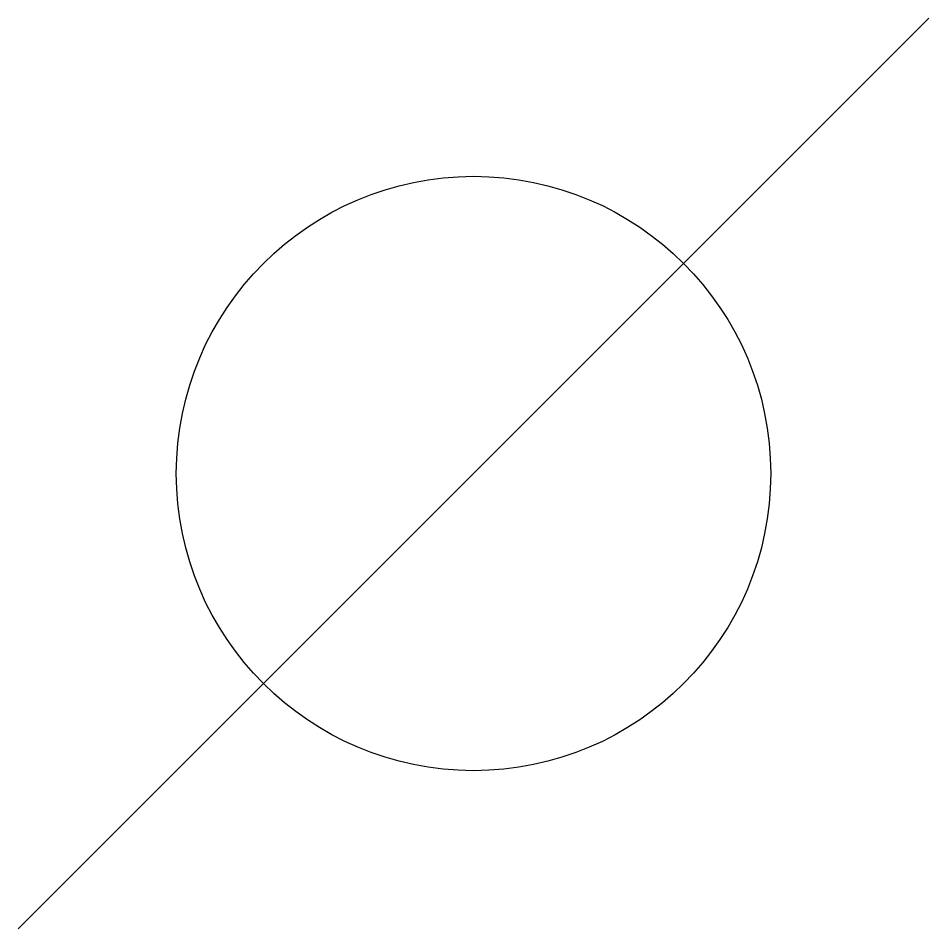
# Model space of a CAD drawing. Header units: millimetres. Extents: x -2935.466 to -2935.147, y 3733.839 to 3734.158.
import ezdxf

# ---------------------------------------------------------------- set-up
doc = ezdxf.new("R2010")
doc.units = ezdxf.units.MM
doc.header["$LTSCALE"] = 10
doc.layers.add('Ele_diagramas', color=2, linetype='Continuous')

msp = doc.modelspace()

# ---------------------------------------------------------------- linework, layer by layer
at = {"layer": 'Ele_diagramas', "color": 3}
msp.add_line((-2935.14664, 3734.15826), (-2935.46582, 3733.83908), dxfattribs=at)
at = {"layer": 'Ele_diagramas', "color": 4}
msp.add_circle((-2935.30623, 3733.99867), 0.10417, dxfattribs=at)

doc.saveas('drawing.dxf')
